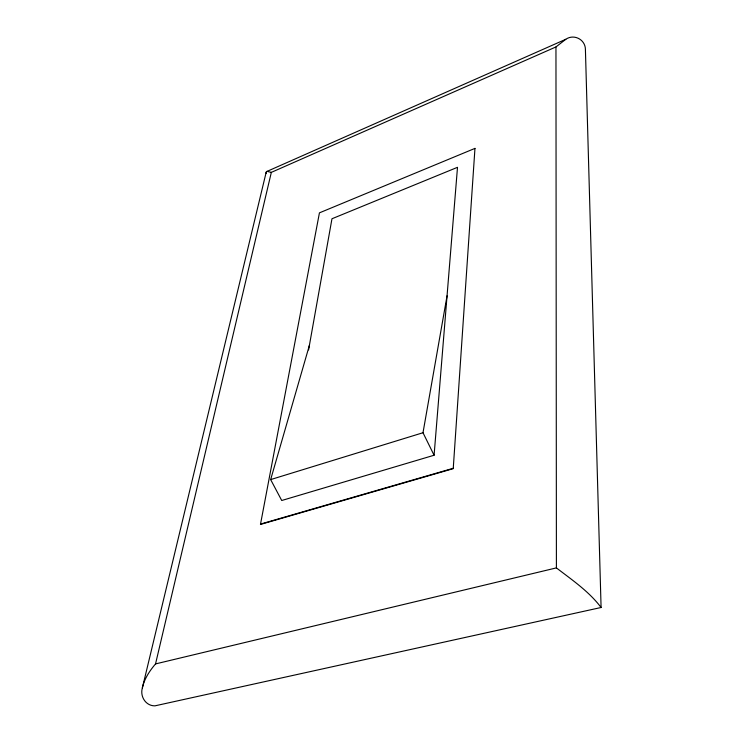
<?xml version="1.0" encoding="UTF-8"?>
<svg xmlns="http://www.w3.org/2000/svg" width="743" height="743" viewBox="0 0 743 743"><rect width="100%" height="100%" fill="white"/><g stroke="black" fill="none" stroke-linecap="round" stroke-linejoin="round"><path stroke-width="1.11" d="M309.394 345.365L270.656 479.588L281.727 500.503L434.088 455.245L457.502 167.314L331.972 218.758L308.577 349.925M142.35 687.944C139.842 696.405 145.712 705.989 154.934 705.85L601.087 607.495L585.419 49.642C585.493 39.593 574.06 33.565 565.804 39.286L266.31 171.707L142.35 687.944C144.309 678.851 149.584 670.901 155.538 663.917L271.334 172.367L555.959 46.939L565.804 39.286M434.088 455.245L422.999 432.732L447.054 295.844M270.656 479.588L422.999 432.732M260.524 524.075L453.258 468.276M155.538 663.917L556.405 567.893C572.101 579.977 589.088 591.521 601.087 607.495M266.988 171.354L271.334 172.367M266.05 172.404L266.198 173.416M555.959 46.939L556.405 567.893M474.963 148.386L453.23 468.675L260.459 524.456L319.434 212.851L474.963 148.386"/></g></svg>
